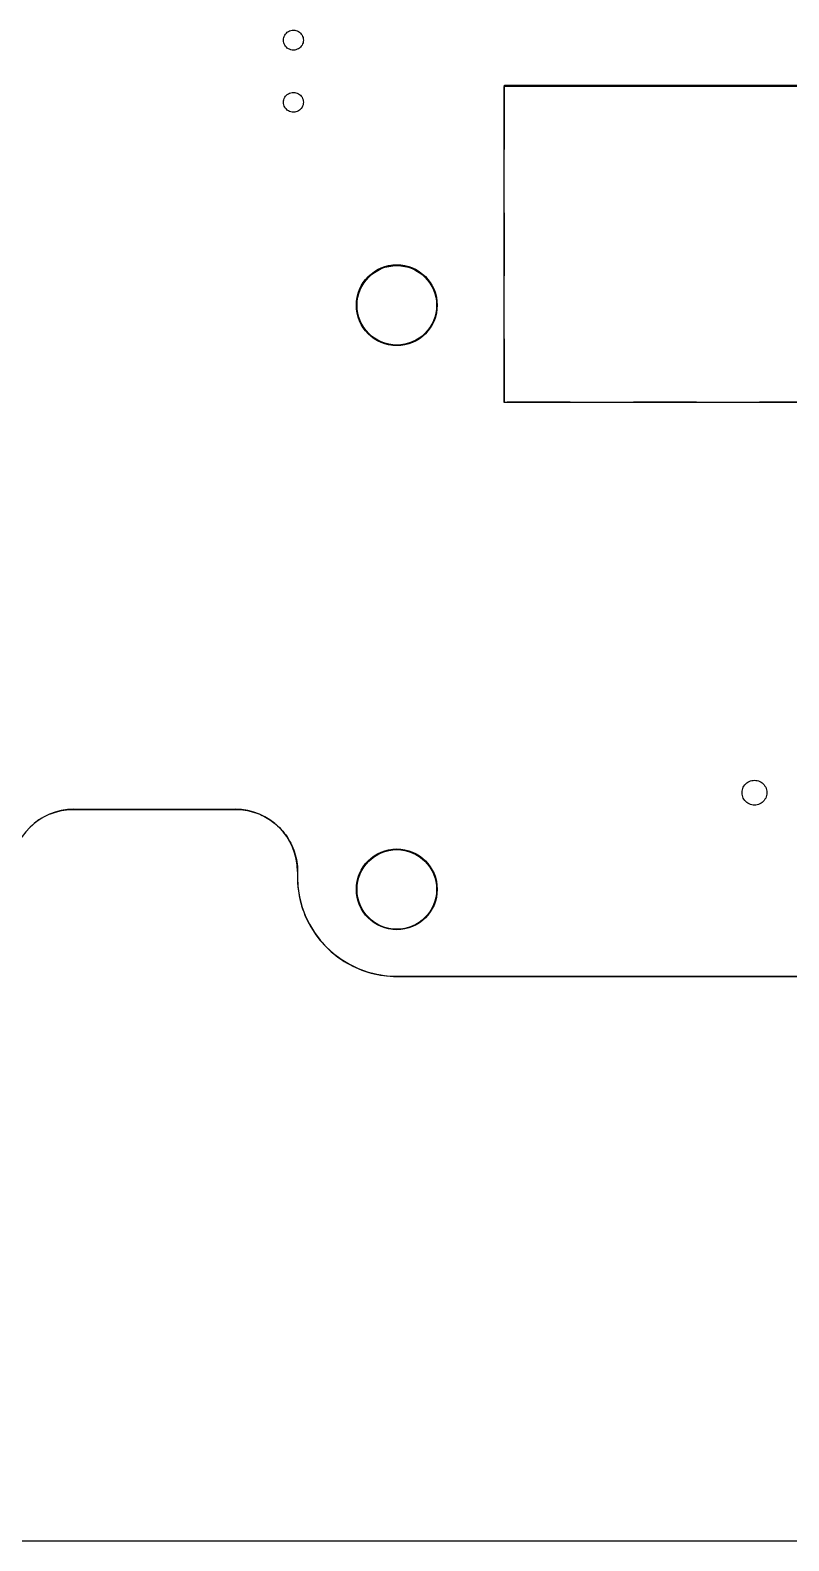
# Model space of a CAD drawing. Header units: inches. Extents: x 0 to 8.3, y 0 to 11.7.
# Drawn here: x 4.168 to 5.369, y 0 to 2.393 of the extents above; entities that cross this region are included whole.
import ezdxf

# ---------------------------------------------------------------- set-up
doc = ezdxf.new("R2010")
doc.units = ezdxf.units.IN
doc.header["$LTSCALE"] = 0.762205
doc.header["$MEASUREMENT"] = 0
doc.linetypes.add('HIDDEN', pattern=[0.2, 0.1, -0.1])
doc.layers.get('0').update_dxf_attribs({"linetype": 'CONTINUOUS'})
doc.layers.add('02___PRT_ALL_AXES', color=7, linetype='CONTINUOUS')
doc.layers.add('03___PRT_ALL_CURVES', color=7, linetype='CONTINUOUS')

msp = doc.modelspace()

# ---------------------------------------------------------------- linework, layer by layer
at = {"color": 7, "linetype": 'CONTINUOUS'}
for p, q in [((5.4256, 2.3036), (4.9178, 2.3036)), ((4.9178, 2.3036), (4.9178, 1.8036)), ((4.9178, 1.8036), (5.4256, 1.8036)), ((4.2367, 1.1587), (4.4926, 1.1587)), ((4.591, 1.0603), (4.591, 1.0516)), ((4.7485, 0.8941), (6.028, 0.8941)), ((0, 0), (8.2677, 0))]:
    msp.add_line(p, q, dxfattribs=at)
for centre, radius, start, end in [((4.2367, 1.0603), 0.0984, 90, 180), ((4.4926, 1.0603), 0.0984, 0, 90), ((4.7485, 1.0516), 0.1575, 180, 270)]:
    msp.add_arc(centre, radius, start, end, dxfattribs=at)
at = {"layer": '02___PRT_ALL_AXES', "color": 7, "linetype": 'CONTINUOUS'}
for centre in [(4.7485, 1.9571), (4.7485, 1.0319)]:
    msp.add_circle(centre, 0.064, dxfattribs=at)
at = {"layer": '03___PRT_ALL_CURVES', "color": 4, "linetype": 'CONTINUOUS'}
for p, q in [((4.9193, 2.3055), (5.4233, 2.3055)), ((4.9193, 2.3036), (4.9193, 2.3055)), ((4.2367, 1.1585), (4.4929, 1.1585)), ((4.5913, 1.0601), (4.591, 1.0514)), ((4.7485, 0.8939), (6.028, 0.8939))]:
    msp.add_line(p, q, dxfattribs=at)
at = {"layer": '03___PRT_ALL_CURVES', "color": 8, "linetype": 'HIDDEN'}
for p, q in [((4.9193, 1.8036), (4.9193, 2.3036)), ((5.4233, 1.8036), (4.9193, 1.8036))]:
    msp.add_line(p, q, dxfattribs=at)
at = {"layer": '03___PRT_ALL_CURVES', "color": 4, "linetype": 'CONTINUOUS'}
for centre, radius in [((4.7485, 1.9569), 0.063), ((4.7485, 1.0319), 0.064), ((4.7485, 1.0317), 0.063)]:
    msp.add_circle(centre, radius, dxfattribs=at)
for centre, radius, start, end in [((4.2367, 1.0601), 0.0984, 113.016, 134.4788), ((4.236, 1.0615), 0.0969, 111.8809, 112.9794), ((4.7557, 1.0521), 0.1647, 180.2469, 183.8258)]:
    msp.add_arc(centre, radius, start, end, dxfattribs=at)
for points in [[(4.5847, 2.3611), (4.582, 2.3612), (4.5764, 2.3626), (4.5704, 2.3687), (4.5682, 2.3769), (4.5704, 2.3851), (4.5764, 2.3912), (4.582, 2.3926), (4.5847, 2.3926)], [(4.5847, 2.3926), (4.5874, 2.3926), (4.593, 2.3912), (4.599, 2.3851), (4.6012, 2.3769), (4.599, 2.3687), (4.593, 2.3626), (4.5874, 2.3612), (4.5847, 2.3611)], [(4.5847, 2.2627), (4.582, 2.2628), (4.5764, 2.2642), (4.5704, 2.2702), (4.5682, 2.2785), (4.5704, 2.2867), (4.5764, 2.2928), (4.582, 2.2941), (4.5847, 2.2942)], [(4.5847, 2.2942), (4.5874, 2.2941), (4.593, 2.2928), (4.599, 2.2867), (4.6012, 2.2785), (4.599, 2.2702), (4.593, 2.2642), (4.5874, 2.2628), (4.5847, 2.2627)], [(5.3151, 1.1652), (5.3122, 1.1653), (5.3063, 1.1665), (5.2992, 1.1722), (5.2953, 1.1804), (5.2953, 1.1894), (5.2992, 1.1976), (5.3063, 1.2033), (5.3122, 1.2045), (5.3151, 1.2046)], [(5.3151, 1.2046), (5.318, 1.2045), (5.324, 1.2033), (5.331, 1.1976), (5.335, 1.1894), (5.335, 1.1804), (5.331, 1.1722), (5.324, 1.1665), (5.318, 1.1653), (5.3151, 1.1652)]]:
    msp.add_open_spline(points, degree=3, dxfattribs=at)
for points, knots in [([(4.1999, 1.1514), (4.202, 1.1522), (4.2138, 1.1565), (4.2264, 1.1584), (4.2367, 1.1585)], [0, 0, 0, 0, 0.178596, 1, 1, 1, 1]), ([(4.4929, 1.1585), (4.5032, 1.1584), (4.5158, 1.1565), (4.5277, 1.1521), (4.5299, 1.1513)], [0, 0, 0, 0, 0.814505, 1, 1, 1, 1]), ([(4.5299, 1.1513), (4.5373, 1.1483), (4.5534, 1.1393), (4.5738, 1.1189), (4.5881, 1.091), (4.5912, 1.0703), (4.5913, 1.0601)], [0, 0, 0, 0, 0.20473, 0.469828, 0.734925, 1, 1, 1, 1]), ([(4.5914, 1.0411), (4.5921, 1.0308), (4.5959, 1.007), (4.6105, 0.9718), (4.6358, 0.9388), (4.6688, 0.9135), (4.7072, 0.8975), (4.7348, 0.894), (4.7485, 0.8939)], [0, 0, 0, 0, 0.130435, 0.304348, 0.478261, 0.652174, 0.826087, 1, 1, 1, 1])]:
    msp.add_open_spline(points, degree=3, knots=knots, dxfattribs=at)

doc.saveas('drawing.dxf')
